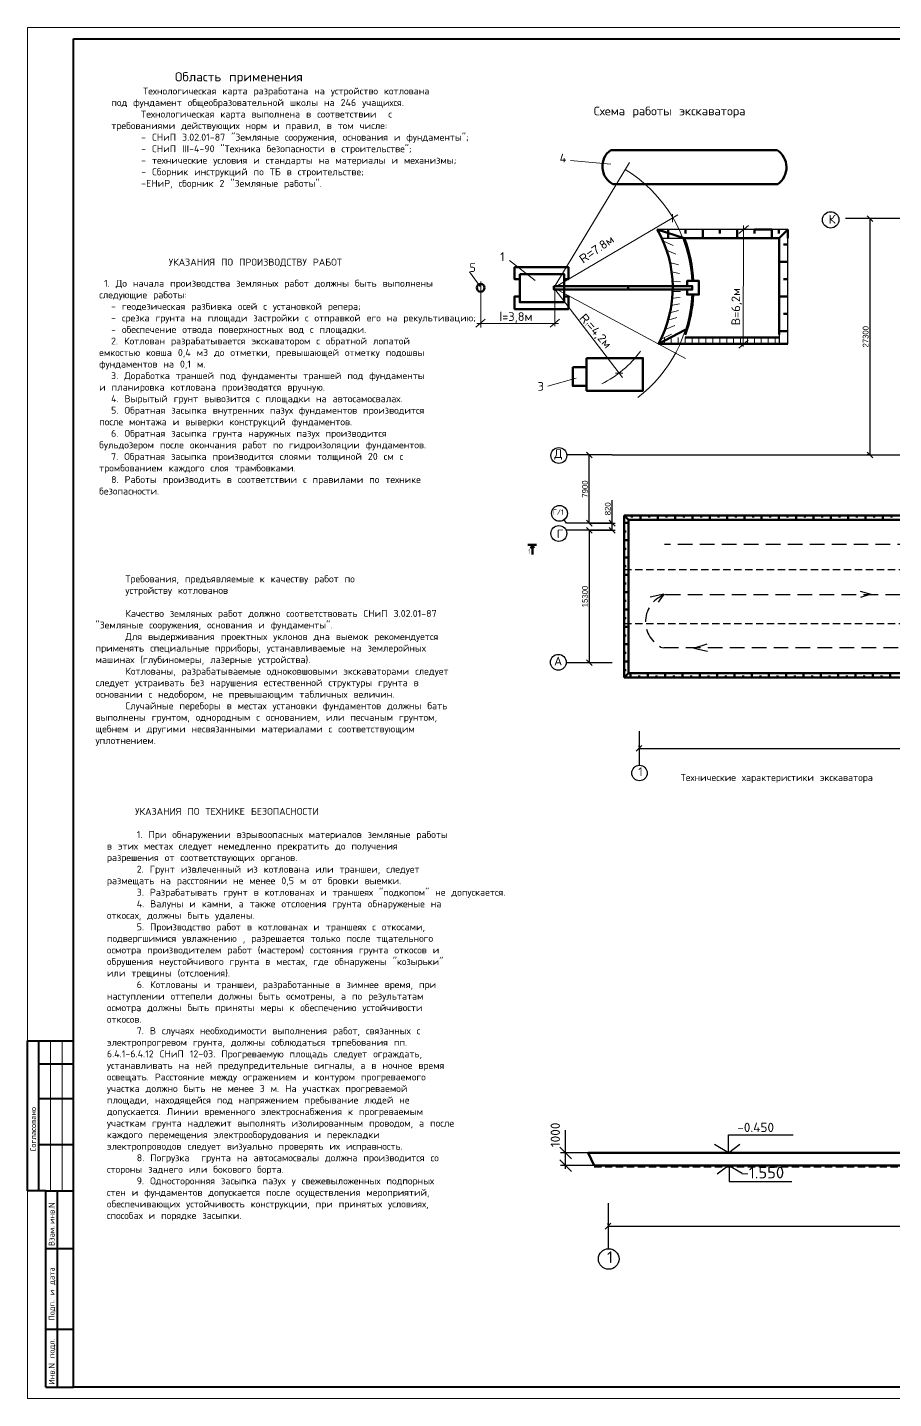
# Model space of a CAD drawing. Header units: millimetres. Extents: x 707 to 5070, y -235 to 1028.
# Drawn here: x 2445 to 2821, y -232 to 362 of the extents above; entities that cross this region are included whole.
import ezdxf

# ---------------------------------------------------------------- set-up
doc = ezdxf.new("R2010")
doc.units = ezdxf.units.MM
for name, pattern in [('ACAD_ISO04W100', [30, 24, -3, 0, -3]), ('HIDDEN', [9.525, 6.35, -3.175]), ('HIDDEN2', [4.7625, 3.175, -1.5875])]:
    doc.linetypes.add(name, pattern=pattern)
for name, color, linetype, lineweight in [('Основная', 7, 'Continuous', 40), ('Толстая', 7, 'Continuous', 50), ('Тонкая', 5, 'Continuous', 15)]:
    doc.layers.add(name, color=color, linetype=linetype, lineweight=lineweight)
doc.dimstyles.new('200', dxfattribs={"dimtxt": 2.5, "dimasz": 2.5, "dimexe": 1.25, "dimexo": 0.625, "dimtad": 1, "dimdec": 0, "dimlfac": 200, "dimtxsty": 'Standard', "dimblk": 'OBLIQUE', "dimcen": 2.5, "dimadec": 0, "dimazin": 0, "dimtfac": 1, "dimtdec": 0, "dimtmove": 0, "dimatfit": 3, "dimldrblk": 'OBLIQUE', "dimfxl": 0, "dimarcsym": 0})

# ---------------------------------------------------------------- blocks, each defined once
blk = doc.blocks.new('_Oblique')
at = {"color": 0, "linetype": 'ByBlock', "lineweight": -2}
blk.add_line((-0.5, -0.5), (0.5, 0.5), dxfattribs=at)
blk = doc.blocks.new('*D93')
at = {"color": 0, "lineweight": -2}
for p, q in [((2710.34, 50.02), (2710.34, 50.65)), ((2710.34, 49.4), (2987.69, 49.4)), ((2987.69, 50.02), (2987.69, 50.65))]:
    blk.add_line(p, q, dxfattribs=at)
at = {"layer": 'Defpoints', "color": 0}
for p in [(2710.34, 49.4), (2987.69, 49.4), (2987.69, 49.4)]:
    blk.add_point(p, dxfattribs=at)
at = {"color": 0, "lineweight": -2, "xscale": 2.5, "yscale": 2.5, "zscale": 2.5, "rotation": 180}
blk.add_blockref('_Oblique', (2710.34, 49.4), dxfattribs=at)
at = {"color": 0, "lineweight": -2, "xscale": 2.5, "yscale": 2.5, "zscale": 2.5}
blk.add_blockref('_Oblique', (2987.69, 49.4), dxfattribs=at)
at = {"color": 0, "insert": (2849.01, 51.27), "char_height": 2.5, "attachment_point": 5}
blk.add_mtext('73900', dxfattribs=at)
blk = doc.blocks.new('*D94')
at = {"color": 0, "lineweight": -2}
for p, q in [((2688.14, 143.88), (2687.52, 143.88)), ((2688.77, 143.88), (2688.77, 86.5)), ((2688.14, 86.5), (2687.52, 86.5))]:
    blk.add_line(p, q, dxfattribs=at)
at = {"layer": 'Defpoints', "color": 0}
for p in [(2688.77, 143.88), (2688.77, 86.5), (2688.77, 86.5)]:
    blk.add_point(p, dxfattribs=at)
at = {"color": 0, "lineweight": -2, "xscale": 2.5, "yscale": 2.5, "zscale": 2.5}
for p, rotation in [((2688.77, 143.88), 90), ((2688.77, 86.5), 270)]:
    blk.add_blockref('_Oblique', p, dxfattribs=dict(at, rotation=rotation))
at = {"color": 0, "insert": (2686.89, 115.19), "char_height": 2.5, "attachment_point": 5, "rotation": 90}
blk.add_mtext('15300', dxfattribs=at)
blk = doc.blocks.new('*D95')
at = {"color": 0, "lineweight": -2}
for p, q in [((2698.68, 146.95), (2698.68, 156.95)), ((2689.39, 146.95), (2699.93, 146.95)), ((2689.39, 143.88), (2699.93, 143.88)), ((2698.68, 143.88), (2698.68, 146.95))]:
    blk.add_line(p, q, dxfattribs=at)
at = {"layer": 'Defpoints', "color": 0}
for p in [(2688.77, 146.95), (2688.77, 143.88), (2698.68, 146.95)]:
    blk.add_point(p, dxfattribs=at)
at = {"color": 0, "lineweight": -2, "xscale": 2.5, "yscale": 2.5, "zscale": 2.5}
for p, rotation in [((2698.68, 146.95), 90), ((2698.68, 143.88), 270)]:
    blk.add_blockref('_Oblique', p, dxfattribs=dict(at, rotation=rotation))
at = {"color": 0, "insert": (2696.81, 153.2), "char_height": 2.5, "attachment_point": 5, "rotation": 90}
blk.add_mtext('820', dxfattribs=at)
blk = doc.blocks.new('*D96')
at = {"color": 0, "lineweight": -2}
for p, q in [((2688.14, 176.54), (2687.52, 176.54)), ((2688.77, 146.95), (2688.77, 176.54)), ((2688.14, 146.95), (2687.52, 146.95))]:
    blk.add_line(p, q, dxfattribs=at)
at = {"layer": 'Defpoints', "color": 0}
for p in [(2688.77, 176.54), (2688.77, 176.54), (2688.77, 146.95)]:
    blk.add_point(p, dxfattribs=at)
at = {"color": 0, "lineweight": -2, "xscale": 2.5, "yscale": 2.5, "zscale": 2.5}
for p, rotation in [((2688.77, 176.54), 90), ((2688.77, 146.95), 270)]:
    blk.add_blockref('_Oblique', p, dxfattribs=dict(at, rotation=rotation))
at = {"color": 0, "insert": (2686.89, 161.75), "char_height": 2.5, "attachment_point": 5, "rotation": 90}
blk.add_mtext('7900', dxfattribs=at)
blk = doc.blocks.new('*D97')
at = {"color": 0, "lineweight": -2}
for p, q in [((2809.82, 278.92), (2809.19, 278.92)), ((2810.44, 278.92), (2810.44, 176.54)), ((2809.82, 176.54), (2809.19, 176.54))]:
    blk.add_line(p, q, dxfattribs=at)
at = {"layer": 'Defpoints', "color": 0}
for p in [(2810.44, 278.92), (2810.44, 176.54), (2810.44, 176.54)]:
    blk.add_point(p, dxfattribs=at)
at = {"color": 0, "lineweight": -2, "xscale": 2.5, "yscale": 2.5, "zscale": 2.5}
for p, rotation in [((2810.44, 278.92), 90), ((2810.44, 176.54), 270)]:
    blk.add_blockref('_Oblique', p, dxfattribs=dict(at, rotation=rotation))
at = {"color": 0, "insert": (2808.57, 227.73), "char_height": 2.5, "attachment_point": 5, "rotation": 90}
blk.add_mtext('27300', dxfattribs=at)
blk = doc.blocks.new('*D99')
at = {"color": 0, "lineweight": -2}
for p, q in [((2696.92, -156.94), (2696.92, -156.32)), ((2696.92, -157.57), (3066.72, -157.57)), ((3066.72, -156.94), (3066.72, -156.32))]:
    blk.add_line(p, q, dxfattribs=at)
at = {"layer": 'Defpoints', "color": 0}
for p in [(2696.92, -157.57), (3066.72, -157.57), (3066.72, -157.57)]:
    blk.add_point(p, dxfattribs=at)
at = {"color": 0, "lineweight": -2, "xscale": 2.5, "yscale": 2.5, "zscale": 2.5, "rotation": 180}
blk.add_blockref('_Oblique', (2696.92, -157.57), dxfattribs=at)
at = {"color": 0, "lineweight": -2, "xscale": 2.5, "yscale": 2.5, "zscale": 2.5}
blk.add_blockref('_Oblique', (3066.72, -157.57), dxfattribs=at)
at = {"color": 0, "insert": (2881.82, -155.69), "char_height": 2.5, "attachment_point": 5}
blk.add_mtext('73900', dxfattribs=at)

msp = doc.modelspace()

# ---------------------------------------------------------------- linework, layer by layer
at = {"lineweight": -3}
for p, q in [((2774.8069, 274.2343), (2718.2036, 274.2343)), ((2774.8069, 224.5918), (2774.8069, 274.2343)), ((2720.1565, 270.4843), (2729.9041, 270.4843)), ((2771.0569, 228.652), (2771.0569, 224.5918)), ((2721.0481, 116.1471), (2715.2057, 114.8499)), ((2720.8317, 115.7147), (2718.6679, 112.688)), ((2811.0023, 116.1016), (2806.3423, 117.4066)), ((2810.3915, 116.0581), (2806.3423, 114.7097)), ((2734.1022, 92.8539), (2739.8164, 94.6567)), ((2734.1373, 92.7995), (2739.9431, 91.4609))]:
    msp.add_line(p, q, dxfattribs=at)
at = {"lineweight": 50}
for p, q in [((2722.9281, 274.2343), (2722.9281, 270.4843)), ((2730.4281, 274.2343), (2730.4281, 272.4343)), ((2737.9281, 274.2343), (2737.9281, 270.4843)), ((2745.4281, 274.2343), (2745.4281, 272.4343)), ((2752.9281, 274.2343), (2752.9281, 270.4843)), ((2767.9281, 274.2343), (2760.4281, 274.2343)), ((2760.4281, 274.2343), (2760.4281, 272.4343)), ((2767.9281, 274.2343), (2766.1281, 274.2343)), ((2767.9281, 274.2343), (2767.9281, 270.4843)), ((2770.8952, 274.2343), (2770.8952, 272.4343)), ((2774.8069, 274.2343), (2771.0569, 270.4843)), ((2774.8069, 270.4843), (2774.8069, 274.2343)), ((2771.0569, 266.7343), (2771.0569, 270.4843)), ((2774.8069, 267.6331), (2773.0069, 267.6331)), ((2771.0569, 260.1331), (2774.8069, 260.1331)), ((2774.8069, 252.6331), (2773.0069, 252.6331)), ((2771.0569, 245.1331), (2774.8069, 245.1331)), ((2774.8069, 237.6331), (2773.0069, 237.6331)), ((2771.0569, 230.1331), (2774.8069, 230.1331)), ((2705.7623, 150.3276), (2703.8873, 150.3276)), ((2703.8873, 150.3276), (2703.8873, 80.0526)), ((2705.7623, 148.4526), (2703.8873, 150.3276)), ((2832.0998, 150.3276), (2705.7623, 150.3276)), ((2707.2387, 150.3276), (2707.2387, 149.4276)), ((2710.9887, 150.3276), (2710.9887, 148.4526)), ((2714.7387, 150.3276), (2714.7387, 149.4276)), ((2718.4887, 150.3276), (2718.4887, 148.4526)), ((2722.2387, 150.3276), (2722.2387, 149.4276)), ((2725.9887, 150.3276), (2725.9887, 148.4526)), ((2729.7387, 150.3276), (2729.7387, 149.4276)), ((2733.4887, 150.3276), (2733.4887, 148.4526)), ((2737.2387, 150.3276), (2737.2387, 149.4276)), ((2740.9887, 150.3276), (2740.9887, 148.4526)), ((2744.7387, 150.3276), (2744.7387, 149.4276)), ((2748.4887, 150.3276), (2748.4887, 148.4526)), ((2752.2387, 150.3276), (2752.2387, 149.4276)), ((2755.9887, 150.3276), (2755.9887, 148.4526)), ((2759.7387, 150.3276), (2759.7387, 149.4276)), ((2763.4887, 150.3276), (2763.4887, 148.4526)), ((2767.2387, 150.3276), (2767.2387, 149.4276)), ((2770.9887, 150.3276), (2770.9887, 148.4526)), ((2774.7387, 150.3276), (2774.7387, 149.4276)), ((2778.4887, 150.3276), (2778.4887, 148.4526)), ((2782.2387, 150.3276), (2782.2387, 149.4276)), ((2785.9887, 150.3276), (2785.9887, 148.4526)), ((2789.7387, 150.3276), (2789.7387, 149.4276)), ((2793.4887, 150.3276), (2793.4887, 148.4526)), ((2797.2387, 150.3276), (2797.2387, 149.4276)), ((2800.9887, 150.3276), (2800.9887, 148.4526)), ((2804.7387, 150.3276), (2804.7387, 149.4276)), ((2808.4887, 150.3276), (2808.4887, 148.4526)), ((2812.2387, 150.3276), (2812.2387, 149.4276)), ((2815.9887, 150.3276), (2815.9887, 148.4526)), ((2819.7387, 150.3276), (2819.7387, 149.4276)), ((2705.7623, 147.1026), (2703.8873, 147.1026)), ((2703.8873, 147.1026), (2703.8873, 143.3526)), ((2703.8873, 143.3526), (2704.7873, 143.3526)), ((2707.6373, 148.4526), (2705.7623, 148.4526)), ((2705.7623, 148.4526), (2705.7623, 83.8026)), ((2833.9748, 148.4526), (2707.6373, 148.4526)), ((2705.7623, 139.6026), (2703.8873, 139.6026)), ((2703.8873, 135.8526), (2704.7873, 135.8526)), ((2705.7623, 132.1026), (2703.8873, 132.1026)), ((2703.8873, 128.3526), (2704.7873, 128.3526)), ((2705.7623, 124.6026), (2703.8873, 124.6026)), ((2703.8873, 120.8526), (2704.7873, 120.8526)), ((2705.7623, 117.1026), (2703.8873, 117.1026)), ((2703.8873, 113.3526), (2704.7873, 113.3526)), ((2705.7623, 109.6026), (2703.8873, 109.6026)), ((2703.8873, 105.8526), (2704.7873, 105.8526)), ((2705.7623, 102.1026), (2703.8873, 102.1026)), ((2703.8873, 98.3526), (2704.7873, 98.3526)), ((2705.7623, 94.6026), (2703.8873, 94.6026)), ((2703.8873, 90.8526), (2704.7873, 90.8526)), ((2705.7623, 87.1026), (2703.8873, 87.1026)), ((2703.8873, 83.3526), (2704.7873, 83.3526)), ((2705.7623, 83.8026), (2705.7623, 81.9276)), ((2705.7623, 81.9276), (2703.8873, 80.0526)), ((2703.8873, 80.0526), (2833.5436, 80.0526)), ((2705.7623, 81.9276), (2835.4186, 81.9276)), ((2706.6681, 81.9276), (2706.6681, 80.0526)), ((2706.6681, 80.0526), (2710.4181, 80.0526)), ((2710.4181, 80.0526), (2710.4181, 80.9526)), ((2714.1681, 81.9276), (2714.1681, 80.0526)), ((2717.9181, 80.0526), (2717.9181, 80.9526)), ((2721.6681, 81.9276), (2721.6681, 80.0526)), ((2725.4181, 80.0526), (2725.4181, 80.9526)), ((2729.1681, 81.9276), (2729.1681, 80.0526)), ((2732.9181, 80.0526), (2732.9181, 80.9526)), ((2736.6681, 81.9276), (2736.6681, 80.0526)), ((2740.4181, 80.0526), (2740.4181, 80.9526)), ((2744.1681, 81.9276), (2744.1681, 80.0526)), ((2747.9181, 80.0526), (2747.9181, 80.9526)), ((2751.6681, 81.9276), (2751.6681, 80.0526)), ((2755.4181, 80.0526), (2755.4181, 80.9526)), ((2759.1681, 81.9276), (2759.1681, 80.0526)), ((2762.9181, 80.0526), (2762.9181, 80.9526)), ((2766.6681, 81.9276), (2766.6681, 80.0526)), ((2770.4181, 80.0526), (2770.4181, 80.9526)), ((2774.1681, 81.9276), (2774.1681, 80.0526)), ((2777.9181, 80.0526), (2777.9181, 80.9526)), ((2781.6681, 81.9276), (2781.6681, 80.0526)), ((2785.4181, 80.0526), (2785.4181, 80.9526)), ((2789.1681, 81.9276), (2789.1681, 80.0526)), ((2792.9181, 80.0526), (2792.9181, 80.9526)), ((2796.6681, 81.9276), (2796.6681, 80.0526)), ((2800.4181, 80.0526), (2800.4181, 80.9526)), ((2804.1681, 81.9276), (2804.1681, 80.0526)), ((2807.9181, 80.0526), (2807.9181, 80.9526)), ((2811.6681, 81.9276), (2811.6681, 80.0526)), ((2815.4181, 80.0526), (2815.4181, 80.9526)), ((2819.1681, 81.9276), (2819.1681, 80.0526)), ((2688.3218, -125.8547), (2690.8218, -131.3547)), ((2688.3218, -125.8547), (2930.4968, -125.8547)), ((2690.8218, -131.3547), (2927.9968, -131.3547))]:
    msp.add_line(p, q, dxfattribs=at)
at = {"linetype": 'ACAD_ISO04W100'}
for p, q in [((2823.8073, 278.9151), (2797.0813, 278.9151)), ((2698.6811, 176.5401), (2679.2045, 176.5401)), ((2698.6811, 146.9526), (2678.849, 146.9526)), ((2698.6811, 143.8776), (2678.849, 143.8776)), ((2698.6811, 86.5026), (2678.849, 86.5026)), ((2710.3373, 56.8623), (2710.3373, 41.9278)), ((2696.9218, -147.6135), (2696.9218, -167.526))]:
    msp.add_line(p, q, dxfattribs=at)
for p, q in [((2698.6811, 176.5401), (2823.8073, 176.5401)), ((2678.849, 146.9526), (2677.8125, 148.4106)), ((2678.5306, -132.7516), (2678.5306, -115.9924)), ((2749.0606, -118.0665), (2777.111, -118.0665)), ((2749.0606, -125.8279), (2749.0606, -118.0665)), ((2676.0306, -123.3547), (2681.0306, -128.3547)), ((2749.144, -125.8132), (2743.0052, -122.2175)), ((2749.144, -125.8132), (2754.0127, -122.006)), ((2676.0306, -128.8547), (2681.0306, -133.8547)), ((2688.3218, -125.8547), (2676.3153, -125.8547)), ((2690.8218, -131.3547), (2676.3153, -131.3547)), ((2749.4704, -131.1738), (2744.2003, -135.0354)), ((2749.119, -131.1738), (2755.0918, -134.6843)), ((2749.4704, -131.1738), (2749.4704, -138.1948)), ((2749.4704, -138.1948), (2776.5236, -138.1948))]:
    msp.add_line(p, q)
at = {"linetype": 'HIDDEN', "lineweight": -3}
for p, q in [((2828.7765, 137.7231), (2721.3442, 137.7231)), ((2721.9172, 116.133), (2979.1516, 116.133)), ((2984.5985, 92.9014), (2720.7349, 92.9014))]:
    msp.add_line(p, q, dxfattribs=at)
at = {"linetype": 'HIDDEN2'}
for p, q in [((2703.8873, 126.9276), (2994.1219, 126.9276)), ((2703.8873, 103.5276), (2994.1219, 103.5276)), ((2690.8218, -131.8547), (3070.3013, -131.8547))]:
    msp.add_line(p, q, dxfattribs=at)
for centre, radius in [((2793.4062, 278.3722), 3.5433), ((2675.5957, 176.2855), 3.4305), ((2675.8247, 151.2064), 3.4305), ((2675.5957, 142.5159), 3.4305), ((2675.3668, 86.7134), 3.4305), ((2710.539, 38.7294), 3.3459), ((2697.1907, -171.7906), 4.4612)]:
    msp.add_circle(centre, radius)
at = {"linetype": 'HIDDEN', "lineweight": -3}
msp.add_arc((2725.5019, 104.3046), 12.3596, 106.8598649, 247.3130823, dxfattribs=at)
at = {"layer": 'Основная', "color": 0}
for p, q in [((2465.2055, 356.7339), (3281.2055, 356.7339)), ((2465.2055, -227.2661), (2465.2055, 356.7339)), ((2445.2055, -142.2661), (2445.2055, -77.2661)), ((2445.2055, -77.2661), (2465.2055, -77.2661)), ((2450.2055, -142.2661), (2450.2055, -77.2661)), ((2450.2055, -87.2661), (2465.2055, -87.2661)), ((2450.2055, -102.2661), (2465.2055, -102.2661)), ((2450.2055, -122.2661), (2465.2055, -122.2661)), ((2453.2055, -142.2661), (2445.2055, -142.2661)), ((2453.2055, -227.2661), (2453.2055, -142.2661)), ((2453.2055, -142.2661), (2465.2055, -142.2661)), ((2458.2055, -227.2661), (2458.2055, -142.2661)), ((2453.2055, -167.2661), (2465.2055, -167.2661)), ((2453.2055, -202.2661), (2465.2055, -202.2661)), ((2453.2055, -227.2661), (2465.2055, -227.2661)), ((3281.2055, -227.2661), (2465.2055, -227.2661))]:
    msp.add_line(p, q, dxfattribs=at)
at = {"layer": 'Толстая', "color": 0}
for p, q in [((2698.0541, 308.5956), (2770.1567, 308.5956)), ((2698.9987, 293.8178), (2770.4716, 293.8178)), ((2729.9041, 270.4843), (2718.2036, 274.2343)), ((2729.9041, 270.4843), (2771.0569, 270.4843)), ((2771.0569, 270.4843), (2771.0569, 228.652)), ((2705.6132, 249.6726), (2705.6132, 248.1945)), ((2730.3597, 230.775), (2718.7143, 224.5918)), ((2730.3597, 227.4343), (2770.7419, 227.4343)), ((2774.8069, 224.5918), (2718.7143, 224.5918)), ((2662.194, 137.6049), (2665.944, 137.6049)), ((2663.401, 135.9841), (2664.1319, 137.6264)), ((2664.1319, 137.6264), (2664.8019, 136.1058)), ((2664.1574, 137.6037), (2664.1574, 133.4116))]:
    msp.add_line(p, q, dxfattribs=at)
for points in [[(2658.6169, 252.6289), (2656.3966, 252.6289), (2656.3966, 257.8025), (2679.7097, 257.8025), (2679.7097, 252.6289), (2677.8595, 252.6289)], [(2731.1466, 249.6726), (2731.1466, 251.8899), (2736.3273, 251.8899), (2736.3273, 245.9773), (2731.1466, 245.9773), (2731.1466, 248.1945)], [(2677.8595, 245.2382), (2679.7097, 245.2382), (2679.7097, 239.6951), (2656.3966, 239.6951), (2656.3966, 245.2382), (2658.6169, 245.2382)]]:
    msp.add_lwpolyline(points, dxfattribs=at)
for points in [[(2658.6169, 254.8462), (2677.8595, 254.8462), (2677.8595, 242.6514), (2658.6169, 242.6514)], [(2673.4189, 249.6726), (2733.3669, 249.6726), (2733.3669, 248.1945), (2673.4189, 248.1945)], [(2681.5709, 214.5915), (2687.5353, 214.5915), (2687.5353, 206.4017), (2681.5709, 206.4017)], [(2687.6156, 218.5023), (2712.03, 218.5023), (2712.03, 204.3686), (2687.6156, 204.3686)]]:
    msp.add_lwpolyline(points, close=True, dxfattribs=at)
msp.add_circle((2641.6924, 248.9336), 1.6904, dxfattribs=at)
for centre, radius, start, end in [((2703.1905, 301.5048), 8.7557, 125.9183415, 241.3961769), ((2765.3164, 301.1002), 8.9225, 305.2944189, 57.1466843), ((2674.2433, 248.9582), 50.7089, 331.280981, 29.8978307), ((2673.7889, 248.9336), 60.1111, 2.8189804, 21.0090147), ((2673.7889, 248.9336), 60.1111, 340.2378048, 357.1810196)]:
    msp.add_arc(centre, radius, start, end, dxfattribs=at)
at = {"layer": 'Тонкая', "color": 0}
for p, q in [((2445.2055, 361.7339), (3286.2055, 361.7339)), ((2445.2055, -232.2661), (2445.2055, 361.7339)), ((2673.4189, 248.9336), (2706.2404, 303.2685)), ((2698.0986, 302.479), (2680.6588, 304.0622)), ((2673.4189, 248.9336), (2727.1385, 280.5955)), ((2724.8441, 280.8211), (2724.8441, 277.3229)), ((2757.778, 275.9958), (2753.6245, 272.5235)), ((2755.5604, 275.9627), (2755.5441, 223.487)), ((2725.1579, 267.1916), (2720.6329, 269.3408)), ((2726.3038, 263.573), (2722.23, 265.1902)), ((2641.4914, 249.4895), (2636.7893, 255.8183)), ((2665.3094, 252.0681), (2654.1757, 260.8039)), ((2727.3954, 258.8567), (2723.6991, 259.8782)), ((2727.9458, 255.1914), (2724.4113, 255.8753)), ((2641.6924, 251.6409), (2641.6924, 231.7484)), ((2728.2442, 251.5327), (2724.8037, 251.8154)), ((2673.4189, 248.9336), (2730.4282, 218.2357)), ((2673.4189, 248.9336), (2703.129, 210.0661)), ((2673.8245, 248.0081), (2673.8245, 232.3335)), ((2728.1447, 244.7414), (2724.6825, 244.3885)), ((2728.2841, 247.3842), (2724.8587, 247.2923)), ((2727.403, 239.0515), (2723.7189, 238.0797)), ((2727.8561, 241.943), (2724.3088, 241.2818)), ((2643.6979, 235.3634), (2639.5444, 231.8911)), ((2640.0908, 233.478), (2675.4801, 233.478)), ((2675.9124, 235.3634), (2671.7589, 231.8911)), ((2725.8132, 232.6361), (2721.5917, 230.8862)), ((2726.7806, 236.1267), (2722.9042, 234.8445)), ((2724.4732, 228.8528), (2719.6951, 226.4962)), ((2721.3214, 227.4343), (2721.3214, 224.5081)), ((2724.3214, 227.4343), (2724.3214, 224.5081)), ((2727.3214, 227.4343), (2727.3214, 224.5081)), ((2730.3214, 227.4343), (2730.3214, 224.5081)), ((2733.3214, 227.4343), (2733.3214, 224.5081)), ((2736.3214, 227.4343), (2736.3214, 224.5081)), ((2739.3214, 227.4343), (2739.3214, 224.5081)), ((2742.3214, 227.4343), (2742.3214, 224.5081)), ((2745.3214, 227.4343), (2745.3214, 224.5081)), ((2748.3214, 227.4343), (2748.3214, 224.5081)), ((2751.3214, 227.4343), (2751.3214, 224.5081)), ((2757.6978, 226.262), (2753.5444, 222.7897)), ((2754.3214, 227.4343), (2754.3214, 224.5081)), ((2757.3214, 227.4343), (2757.3214, 224.5081)), ((2760.3214, 227.4343), (2760.3214, 224.5081)), ((2763.3214, 227.4343), (2763.3214, 224.5081)), ((2766.3214, 227.4343), (2766.3214, 224.5081)), ((2769.3214, 227.4343), (2769.3214, 224.5081)), ((2683.0369, 209.8589), (2670.7498, 206.2965)), ((2703.3592, 212.0051), (2700.1635, 212.0051)), ((2455.2055, -142.2661), (2455.2055, -77.2661)), ((2460.2055, -142.2661), (2460.2055, -77.2661)), ((3286.2055, -232.2661), (2445.2055, -232.2661))]:
    msp.add_line(p, q, dxfattribs=at)
for radius, start, end in [(59.8547, 2.8310654, 58.8655302), (59.8547, 307.3941167, 357.1689346), (46.4875, 296.4664301, 323.7871892)]:
    msp.add_arc((2673.4189, 248.9336), radius, start, end, dxfattribs=at)

# ---------------------------------------------------------------- texts
at = {"attachment_point": 1}
for s, insert, char_height, width in [('{\\Ftxt.shx|c204;        Область применения\\P    \\H0.75x;Технологическая карта разработана на устройство котлована под фундамент общеобразовательной школы на 246 учащихся.\\P     Технологическая карта выполнена в соответствии  с требованиями действующих норм и правил, в том числе:\\P     - СНиП 3.02.01-87 "Земляные сооружения, основания и фундаменты";\\P     - СНиП \\Ftxt.shx|c0;III\\Ftxt.shx|c204;-4-90 "Техника безопасности в строительстве";\\P     - технические условия и стандарты на материалы и механизмы;\\P     - Сборник инструкций по ТБ в строительстве;\\P     -ЕНиР, сборник 2 "Земляные работы".\\P\\H1.333x;      }', (2481.577, 342.3484), 4, 159.217778), ('{\\Ftxt.shx|c204;К}', (2792.4979, 280.504), 3.75, 11.267123), ('{\\Ftxt.shx|c204;              \\H1.2x;УКАЗАНИЯ ПО ПРОИЗВОДСТВУ РАБОТ^J}\\P{\\Ftxt.shx|c204; \\H1.2x;1. До начала производства земляных работ должны быть выполнены следующие работы:\\P  - геодезическая разбивка осей с установкой репера;\\P  - срезка грунта на площади застройки с отправкой его на рекультивацию;\\P  - обеспечение отвода поверхностных вод с площадки.\\P  2. Котлован разрабатывается экскаватором с обратной лопатой емкостью ковша 0,4 м3 до отметки, превышающей отметку подошвы фундаментов на 0,1 м.\\P  3. Доработка траншей под фундаменты траншей под фундаменты и планировка котлована производятся вручную.\\P  4. Вырытый грунт вывозится с площадки на автосамосвалах.\\P  5. Обратная засыпка внутренних пазух фундаментов производится после монтажа и выверки конструкций фундаментов.\\P  6. Обратная засыпка грунта наружных пазух производится бульдозером после окончания работ по гидроизоляции фундаментов.\\P  7. Обратная засыпка производится слоями толщиной 20 см с тромбованием каждого слоя трамбовками.\\P  8. Работы производить в соответствии с правилами по технике безопасности.}', (2476.3032, 261.5526), 2.5, 157.907407), ('{\\Ftxt.shx|c204;5}', (2636.7893, 259.5683), 3.75, 11.182551), ('{\\Ftxt.shx|c204;Д}', (2673.5629, 178.9922), 3.75, 13.31569), ('{\\Ftxt.shx|c204;Г/1}', (2672.8376, 152.9046), 2.25, 18.322136), ('{\\Ftxt.shx|c204;Г}', (2674.6689, 144.2089), 3.75, 14.199656), ('{\\Ftxt.shx|c204;А}', (2673.5072, 89.0986), 3.75, 10.276361), ('{\\Ftxt.shx|c204;1}', (2709.9871, 41.1774), 3.75, 7.707269), ('{\\Ftxt.shx|c204;Технические характеристики экскаватора}', (2728.3843, 38.2827), 3, 150.7677), ('{\\H1.2x;           \\Ftxt.shx|c204;УКАЗАНИЯ\\Ftxt.shx|c0; \\Ftxt.shx|c204;ПО\\Ftxt.shx|c0; \\Ftxt.shx|c204;ТЕХНИКЕ\\Ftxt.shx|c0; \\Ftxt.shx|c204;БЕЗОПАСНОСТИ\\Ftxt.shx|c0;\\P\\P     1. \\Ftxt.shx|c204;При\\Ftxt.shx|c0; \\Ftxt.shx|c204;обнаружении\\Ftxt.shx|c0; \\Ftxt.shx|c204;взрывоопасных\\Ftxt.shx|c0; \\Ftxt.shx|c204;материалов\\Ftxt.shx|c0; \\Ftxt.shx|c204;земляные\\Ftxt.shx|c0; \\Ftxt.shx|c204;работы\\Ftxt.shx|c0; \\Ftxt.shx|c204;в\\Ftxt.shx|c0; \\Ftxt.shx|c204;этих\\Ftxt.shx|c0; \\Ftxt.shx|c204;местах\\Ftxt.shx|c0; \\Ftxt.shx|c204;следует\\Ftxt.shx|c0; \\Ftxt.shx|c204;немедленно\\Ftxt.shx|c0; \\Ftxt.shx|c204;прекратить\\Ftxt.shx|c0; \\Ftxt.shx|c204;до\\Ftxt.shx|c0; \\Ftxt.shx|c204;получения\\Ftxt.shx|c0; \\Ftxt.shx|c204;разрешения\\Ftxt.shx|c0; \\Ftxt.shx|c204;от\\Ftxt.shx|c0; \\Ftxt.shx|c204;соответствующих\\Ftxt.shx|c0; \\Ftxt.shx|c204;органов\\Ftxt.shx|c0;.\\P     2. \\Ftxt.shx|c204;Грунт\\Ftxt.shx|c0; \\Ftxt.shx|c204;извлеченный\\Ftxt.shx|c0; \\Ftxt.shx|c204;из\\Ftxt.shx|c0; \\Ftxt.shx|c204;котлована\\Ftxt.shx|c0; \\Ftxt.shx|c204;или\\Ftxt.shx|c0; \\Ftxt.shx|c204;траншеи\\Ftxt.shx|c0;, \\Ftxt.shx|c204;следует\\Ftxt.shx|c0; \\Ftxt.shx|c204;размещать\\Ftxt.shx|c0; \\Ftxt.shx|c204;на\\Ftxt.shx|c0; \\Ftxt.shx|c204;расстоянии\\Ftxt.shx|c0; \\Ftxt.shx|c204;не\\Ftxt.shx|c0; \\Ftxt.shx|c204;менее\\Ftxt.shx|c0; 0,5 \\Ftxt.shx|c204;м\\Ftxt.shx|c0; \\Ftxt.shx|c204;от\\Ftxt.shx|c0; \\Ftxt.shx|c204;бровки\\Ftxt.shx|c0; \\Ftxt.shx|c204;выемки\\Ftxt.shx|c0;.\\P     3. \\Ftxt.shx|c204;Разрабатывать\\Ftxt.shx|c0; \\Ftxt.shx|c204;грунт\\Ftxt.shx|c0; \\Ftxt.shx|c204;в\\Ftxt.shx|c0; \\Ftxt.shx|c204;котлованах\\Ftxt.shx|c0; \\Ftxt.shx|c204;и\\Ftxt.shx|c0; \\Ftxt.shx|c204;траншеях\\Ftxt.shx|c0; "\\Ftxt.shx|c204;подкопом\\Ftxt.shx|c0;" \\Ftxt.shx|c204;не\\Ftxt.shx|c0; \\Ftxt.shx|c204;допускается\\Ftxt.shx|c0;.\\P     4. \\Ftxt.shx|c204;Валуны\\Ftxt.shx|c0; \\Ftxt.shx|c204;и\\Ftxt.shx|c0; \\Ftxt.shx|c204;камни\\Ftxt.shx|c0;, \\Ftxt.shx|c204;а\\Ftxt.shx|c0; \\Ftxt.shx|c204;также\\Ftxt.shx|c0; \\Ftxt.shx|c204;отслоения\\Ftxt.shx|c0; \\Ftxt.shx|c204;грунта\\Ftxt.shx|c0; \\Ftxt.shx|c204;обнаруженые\\Ftxt.shx|c0; \\Ftxt.shx|c204;на\\Ftxt.shx|c0; \\Ftxt.shx|c204;откосах\\Ftxt.shx|c0;, \\Ftxt.shx|c204;должны\\Ftxt.shx|c0; \\Ftxt.shx|c204;быть\\Ftxt.shx|c0; \\Ftxt.shx|c204;удалены\\Ftxt.shx|c0;.\\P     5. \\Ftxt.shx|c204;Производство\\Ftxt.shx|c0; \\Ftxt.shx|c204;работ\\Ftxt.shx|c0; \\Ftxt.shx|c204;в\\Ftxt.shx|c0; \\Ftxt.shx|c204;котлованах\\Ftxt.shx|c0; \\Ftxt.shx|c204;и\\Ftxt.shx|c0; \\Ftxt.shx|c204;траншеях\\Ftxt.shx|c0; \\Ftxt.shx|c204;с\\Ftxt.shx|c0; \\Ftxt.shx|c204;откосами\\Ftxt.shx|c0;, \\Ftxt.shx|c204;подвергшимися\\Ftxt.shx|c0; \\Ftxt.shx|c204;увлажнению\\Ftxt.shx|c0; , \\Ftxt.shx|c204;разрешается\\Ftxt.shx|c0; \\Ftxt.shx|c204;только\\Ftxt.shx|c0; \\Ftxt.shx|c204;после\\Ftxt.shx|c0; \\Ftxt.shx|c204;тщательного\\Ftxt.shx|c0; \\Ftxt.shx|c204;осмотра\\Ftxt.shx|c0; \\Ftxt.shx|c204;производителем\\Ftxt.shx|c0; \\Ftxt.shx|c204;работ\\Ftxt.shx|c0; (\\Ftxt.shx|c204;мастером\\Ftxt.shx|c0;) \\Ftxt.shx|c204;состояния\\Ftxt.shx|c0; \\Ftxt.shx|c204;грунта\\Ftxt.shx|c0; \\Ftxt.shx|c204;откосов\\Ftxt.shx|c0; \\Ftxt.shx|c204;и\\Ftxt.shx|c0; \\Ftxt.shx|c204;обрушения\\Ftxt.shx|c0; \\Ftxt.shx|c204;неустойчивого\\Ftxt.shx|c0; \\Ftxt.shx|c204;грунта\\Ftxt.shx|c0; \\Ftxt.shx|c204;в\\Ftxt.shx|c0; \\Ftxt.shx|c204;местах\\Ftxt.shx|c0;, \\Ftxt.shx|c204;где\\Ftxt.shx|c0; \\Ftxt.shx|c204;обнаружены\\Ftxt.shx|c0; "\\Ftxt.shx|c204;козырьки\\Ftxt.shx|c0;" \\Ftxt.shx|c204;или\\Ftxt.shx|c0; \\Ftxt.shx|c204;трещины\\Ftxt.shx|c0; (\\Ftxt.shx|c204;отслоения\\Ftxt.shx|c0;).\\P     6. \\Ftxt.shx|c204;Котлованы\\Ftxt.shx|c0; \\Ftxt.shx|c204;и\\Ftxt.shx|c0; \\Ftxt.shx|c204;траншеи\\Ftxt.shx|c0;, \\Ftxt.shx|c204;разработанные\\Ftxt.shx|c0; \\Ftxt.shx|c204;в\\Ftxt.shx|c0; \\Ftxt.shx|c204;зимнее\\Ftxt.shx|c0; \\Ftxt.shx|c204;время\\Ftxt.shx|c0;, \\Ftxt.shx|c204;при\\Ftxt.shx|c0; \\Ftxt.shx|c204;наступлении\\Ftxt.shx|c0; \\Ftxt.shx|c204;оттепели\\Ftxt.shx|c0; \\Ftxt.shx|c204;должны\\Ftxt.shx|c0; \\Ftxt.shx|c204;быть\\Ftxt.shx|c0; \\Ftxt.shx|c204;осмотрены\\Ftxt.shx|c0;, \\Ftxt.shx|c204;а\\Ftxt.shx|c0; \\Ftxt.shx|c204;по\\Ftxt.shx|c0; \\Ftxt.shx|c204;результатам\\Ftxt.shx|c0; \\Ftxt.shx|c204;осмотра\\Ftxt.shx|c0; \\Ftxt.shx|c204;должны\\Ftxt.shx|c0; \\Ftxt.shx|c204;быть\\Ftxt.shx|c0; \\Ftxt.shx|c204;приняты\\Ftxt.shx|c0; \\Ftxt.shx|c204;меры\\Ftxt.shx|c0; \\Ftxt.shx|c204;к\\Ftxt.shx|c0; \\Ftxt.shx|c204;обеспечению\\Ftxt.shx|c0; \\Ftxt.shx|c204;устойчивости\\Ftxt.shx|c0; \\Ftxt.shx|c204;откосов\\Ftxt.shx|c0;.\\P     7. \\Ftxt.shx|c204;В\\Ftxt.shx|c0; \\Ftxt.shx|c204;случаях\\Ftxt.shx|c0; \\Ftxt.shx|c204;необходимости\\Ftxt.shx|c0; \\Ftxt.shx|c204;выполнения\\Ftxt.shx|c0; \\Ftxt.shx|c204;работ\\Ftxt.shx|c0;, \\Ftxt.shx|c204;связанных\\Ftxt.shx|c0; \\Ftxt.shx|c204;с\\Ftxt.shx|c0; \\Ftxt.shx|c204;электропрогревом\\Ftxt.shx|c0; \\Ftxt.shx|c204;грунта\\Ftxt.shx|c0;, \\Ftxt.shx|c204;должны\\Ftxt.shx|c0; \\Ftxt.shx|c204;соблюдаться\\Ftxt.shx|c0; \\Ftxt.shx|c204;трпебования\\Ftxt.shx|c0; \\Ftxt.shx|c204;пп\\Ftxt.shx|c0;. 6.4.1-6.4.12 \\Ftxt.shx|c204;СНиП\\Ftxt.shx|c0; 12-03. \\Ftxt.shx|c204;Прогреваемую\\Ftxt.shx|c0; \\Ftxt.shx|c204;площадь следует ограждать, устанавливать на ней предупредительные сигналы, а в ночное время освещать. Расстояние между огражением и контуром прогреваемого участка должно быть не менее 3 м. На участках прогреваемой площади, находящейся под напряжением пребывание людей не допускается. Линии временного электроснабжения к прогреваемым участкам грунта надлежит выполнять изолированным проводом, а после каждого перемещения электрооборудования и перекладки электропроводов следует визуально проверять их исправность.\\P     8. Погрузка  грунта на автосамосвалы должна производится со стороны заднего или бокового борта.\\P     9. Односторонняя засыпка пазух у свежевыложенных подпорных стен и фундаментов допускается после осуществления мероприятий, обеспечивающих устойчивость конструкции, при принятых условиях, способах и порядке засыпки.}\\P \\P  ', (2479.6578, 23.5744), 2.5, 163.274152), ('{\\Ftxt.shx|c204;-0.450}', (2752.9112, -112.7766), 4, 30.688223), ('{\\Ftxt.shx|c204;-1.550}', (2754.3891, -131.8759), 5, 26.350514), ('{\\Ftxt.shx|c204;1}', (2696.4548, -168.5266), 5, 10.276359)]:
    msp.add_mtext(s, dxfattribs=dict(at, insert=insert, char_height=char_height, width=width))
at = {"lineweight": -3, "attachment_point": 1}
for s, insert, char_height, width in [('{\\Ftxt.shx|c204;Схема работы экскаватора}', (2690.7238, 327.3965), 3.75, 122.404544), ('{\\Ftxt.shx|c204;     Требования, предъявляемые к качеству работ по\\P     устройству котлованов\\P\\P     Качество земляных работ должно соответствовать СНиП 3.02.01-87 "Земляные сооружения, основания и фундаменты".\\P     Для выдерживания проектных уклонов дна выемок рекомендуется применять специальные прриборы, устанавливаемые на землеройных машинах (глубиномеры, лазерные устройства).\\P     Котлованы, разрабатываемые одноковшовыми экскаваторами следует следует устраивать без нарушения естественной структуры грунта в основании с недобором, не превышающим табличных величин.\\P     Случайные переборы в местах установки фундаментов должны бать выполнены грунтом, однородным с основанием, или песчаным грунтом, щебнем и другими несвязанными материалами с соответствующим уплотнением.}', (2474.7307, 124.3501), 3, 169.569937)]:
    msp.add_mtext(s, dxfattribs=dict(at, insert=insert, char_height=char_height, width=width))
at = {"insert": (2672.0306, -123.3547), "char_height": 4, "width": 25.244142, "attachment_point": 1, "rotation": 90}
msp.add_mtext('{\\Ftxt.shx|c204;1000}', dxfattribs=at)
at = {"layer": 'Тонкая', "color": 0, "attachment_point": 1}
for s, insert, char_height, width in [('{\\Ftxt.shx|c204;4}', (2675.9024, 307.0448), 3.75, 7.530849), ('{\\Ftxt.shx|c204;1}', (2650.139, 264.2971), 3.75, 7.530849), ('l{\\Ftxt.shx|c204;=3,8м}', (2649.9079, 238.3406), 3.75, 19.767857), ('{\\Ftxt.shx|c204;3}', (2666.3898, 208.0917), 3.75, 7.530849), ('{\\Ftxt.shx|c204;1}', (2662.2022, 135.6894), 1.875, 3.741396)]:
    msp.add_mtext(s, dxfattribs=dict(at, insert=insert, char_height=char_height, width=width))
for s, insert, char_height, width, rotation in [('R=7{\\Ftxt.shx|c204;.8м}', (2683.9365, 262.4079), 3.75, 20.75, 34.8679024), ('{\\Ftxt.shx|c204;В=6,2м}', (2750.3983, 232.6339), 3.75, 21.144737, 90), ('R{\\Ftxt.shx|c204;\\H0.4286x;1}={\\Ftxt.shx|c204;4,2м\\Ftxt.shx|c0;\\H0.3333x;}', (2687.0531, 238.1557), 3.75, 22.089286, 311.5869507), ('{\\Ftxt.shx|c204;Согласовано}', (2446.4732, -125.2409), 2.5, 48.477778, 90), ('{\\Ftxt.shx|c204;Взам.} {\\Ftxt.shx|c204;инв.}N', (2454.4732, -166.1899), 2.5, 26.146084, 90), ('{\\Ftxt.shx|c204;Подп. и дата}', (2454.4732, -198.448), 2.5, 31.311111, 90), ('{\\Ftxt.shx|c204;Инв.}N{\\Ftxt.shx|c204; подл.}', (2454.4732, -226.1899), 2.5, 26.146084, 90)]:
    msp.add_mtext(s, dxfattribs=dict(at, insert=insert, char_height=char_height, width=width, rotation=rotation))

# ---------------------------------------------------------------- dimensions: what is measured, and where the dimension line sits
for base, p1, p2, text, picture, middle in [((2810.4443, 176.5401), (2810.4443, 278.9151), (2810.4443, 176.5401), '27300', '*D97', (2808.5693, 227.7276)), ((2688.765, 176.5401), (2688.765, 146.9526), (2688.765, 176.5401), '7900', '*D96', (2686.89, 161.7464)), ((2698.6811, 146.9526), (2688.765, 143.8776), (2688.765, 146.9526), '820', '*D95', (2696.8061, 153.2026)), ((2688.765, 86.5026), (2688.765, 143.8776), (2688.765, 86.5026), '15300', '*D94', (2686.89, 115.1901))]:
    dim = msp.add_linear_dim(base=base, p1=p1, p2=p2, angle=90, text=text, dimstyle='200')
    dim.commit()
    dim.dimension.update_dxf_attribs({"geometry": picture, "text_midpoint": middle})
for base, p1, p2, picture, middle in [((2987.6873, 49.3951), (2710.3373, 49.3951), (2987.6873, 49.3951), '*D93', (2849.0123, 51.2701)), ((3066.7218, -157.5697), (2696.9218, -157.5697), (3066.7218, -157.5697), '*D99', (2881.8218, -155.6947))]:
    dim = msp.add_linear_dim(base=base, p1=p1, p2=p2, text='73900', dimstyle='200')
    dim.commit()
    dim.dimension.update_dxf_attribs({"geometry": picture, "text_midpoint": middle})

doc.saveas('drawing.dxf')
